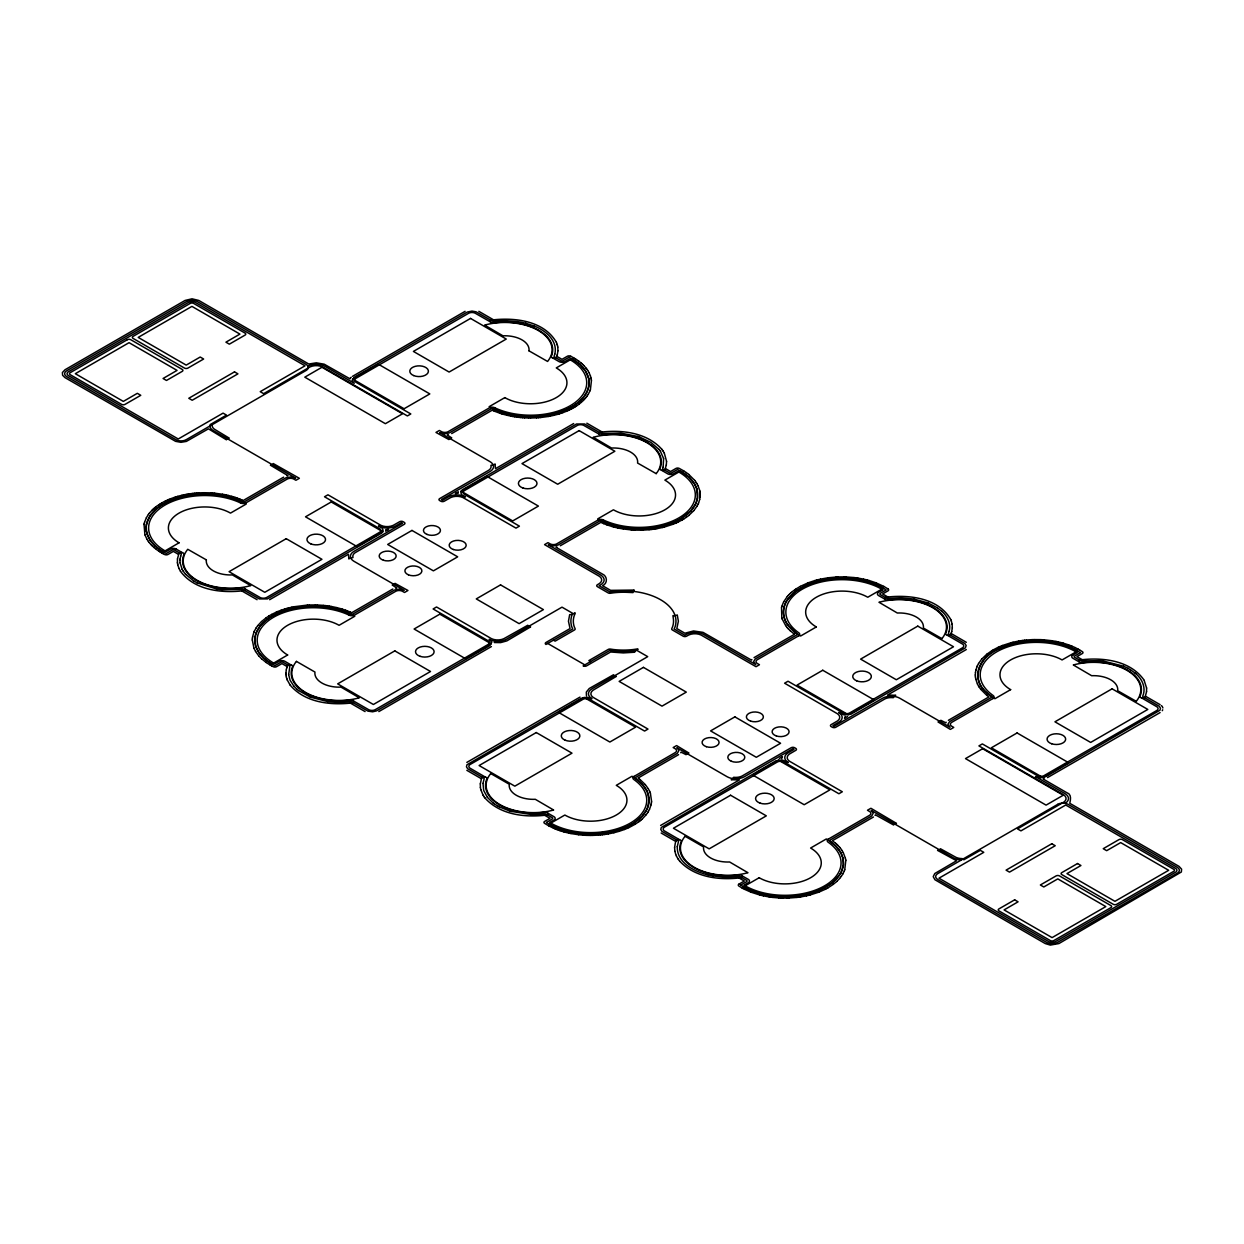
<?xml version="1.0" encoding="UTF-8"?>
<svg xmlns="http://www.w3.org/2000/svg" width="1244" height="1244" viewBox="0 0 1244 1244"><rect width="100%" height="100%" fill="white"/><g stroke="black" fill="none" stroke-linecap="round" stroke-linejoin="round"><path stroke-width="1.5" d="M285.949 673.206L286.213 670.065M674.59 847.584L674.886 851.254M179.991 560.484L180.085 562.863M146.217 526.865L146.465 531.266M252.345 640.116L252.377 639.027M651.561 801.307L650.425 793.345M700.139 496.076L700.17 494.988M975.343 674.761L975.467 672.522M557.95 350.746L557.779 347.076M674.59 847.568L675.352 842.857M952.313 627.925L952.126 624.255M179.991 560.469L180.085 559.054M480.324 783.844L480.402 787.514M557.95 350.761L557.359 354.416M677.28 846.604C676.72 862.108 693.141 870.924 706.125 874.392M952.313 627.94L951.722 631.594M146.217 526.85L146.465 524.641M252.377 638.965L252.47 637.877M651.467 802.458L651.561 801.369M700.045 497.227L700.139 496.138M482.999 783.44L483.714 790.562L487.399 797.373M677.28 846.604L678.447 841.644A1.617 0.933 0 0 0 678.011 840.773L661.979 831.412L660.782 829.499L661.31 827.431L775.961 760.815L782.056 759.944L788.323 762.572A12.129 6.997 0 0 1 788.323 752.667L794.03 749.37L792.894 748.717L744.316 776.754A12.129 6.997 0 0 1 727.165 776.754L676.86 747.706L678.96 750.303L677.374 753.335L635.808 777.36A1.617 0.933 0 0 0 635.715 778.62L642.246 784.233L647.16 791.417M177.472 558.929L177.425 562.599M480.339 783.813L481.366 779.133M1146.548 691.664L1146.579 687.994M180.085 559.038L180.66 556.208M482.999 783.425L484.118 778.946A1.617 0.933 0 0 0 483.698 778.075L467.666 768.714L466.453 766.802L466.982 764.733L581.15 698.382L586.95 697.184L591.988 698.724A12.129 6.997 0 0 1 591.988 688.818L647.72 656.645L636.975 650.441L633.678 650.923A52.543 30.338 0 0 1 613.183 650.923L609.871 650.441L583.141 665.882A2.426 1.399 0 0 0 586.562 665.882L610.617 651.996L623.306 652.913L634.689 652.229A5.256 3.032 0 0 1 637.923 649.352L638.156 649.228A2.426 1.399 0 0 0 636.384 649.088L633.212 649.555A50.118 28.939 0 0 1 613.65 649.555L610.462 649.088A2.426 1.399 0 0 0 608.16 649.461L588.847 660.611L590.558 661.59M177.472 558.898L178.856 553.72A2.628 1.524 0 0 1 182.013 552.585A2.628 1.524 0 0 1 183.972 554.404A47.894 27.648 0 0 0 241.834 587.821A2.628 1.524 0 0 1 244.99 588.956A2.628 1.524 0 0 1 243.031 590.776C221.245 593.31 194.577 590.231 180.52 571.385M1146.548 691.695L1145.164 696.889A2.628 1.524 0 0 1 1142.008 698.008A2.628 1.524 0 0 1 1140.048 696.189A47.894 27.648 0 0 0 1082.171 662.772A2.628 1.524 0 0 1 1079.03 661.652A2.628 1.524 0 0 1 1080.989 659.833C1102.93 657.267 1129.987 660.409 1143.796 679.706M144.04 524.533L144.91 534.796M252.485 637.814L252.641 636.726M651.296 803.608L651.452 802.52M697.464 498.269L696.624 488.363M700.03 497.289L699.657 499.528M975.467 672.46L975.856 670.221M666.302 465.038L666.566 461.368M666.302 465.069L665.073 469.206A2.628 1.524 0 0 1 661.917 470.325A2.628 1.524 0 0 1 659.958 468.506A47.894 27.648 0 0 0 602.08 435.089A2.628 1.524 0 0 1 598.939 433.969A2.628 1.524 0 0 1 600.899 432.15C621.953 429.631 646.678 432.554 661.668 449.084M144.055 524.47L144.273 523.382M146.465 524.641L146.683 523.553M252.641 636.664L253.931 632.185M697.464 498.284L695.754 503.711M651.078 804.759L651.296 803.671M781.527 607.538L781.823 617.817M286.322 669.521L286.711 667.981M554.808 354.042C558.058 340.732 545.385 330.313 534.267 326.068M949.172 631.221C951.24 623.742 947.306 615.967 941.661 611.146M144.288 523.335L144.568 522.247M146.683 523.537L149.933 516.042L155.002 510.102M699.641 499.59L698.584 502.934M651.063 804.821L649.524 809.269M781.543 607.476L781.823 606.388M975.871 670.174L976.929 666.831M554.808 354.058L554.124 356.173A1.617 0.933 0 0 0 554.56 357.028L560.842 360.667A1.617 0.933 0 0 0 563.128 360.667L569.037 357.261L579.269 363.963M949.172 631.237L948.488 633.336A1.617 0.933 0 0 0 948.923 634.207L964.94 643.568L966.168 645.527L965.36 647.875L850.974 714.165L844.256 714.958L838.611 712.408A12.129 6.997 0 0 1 838.611 722.313L832.889 725.61L834.04 726.278L882.618 698.226A12.129 6.997 0 0 1 899.77 698.226L950.074 727.273L947.928 724.319L949.561 721.644L991.11 697.62A1.617 0.933 0 0 0 991.204 696.36L986.601 692.675M557.359 354.447L556.877 355.986M951.722 631.625L951.24 633.149M180.66 556.208L181.204 554.56A1.617 0.933 0 0 0 180.784 553.704L174.487 550.066A1.617 0.933 0 0 0 172.201 550.066L166.323 553.456L162.015 551.092M663.13 467.184L663.612 458.632M286.711 667.95L287.24 666.426M144.584 522.185L146.372 517.753M255.891 633.554L254.771 640.147L255.891 646.74M590.418 389.605L591.444 380.493M781.838 606.326L783.627 601.909M844.754 869.727L845.78 860.599M663.13 467.184L662.71 468.35A1.617 0.933 0 0 0 663.145 469.221L669.443 472.844A1.617 0.933 0 0 0 671.729 472.844L677.622 469.454L688.896 477.09M675.523 842.312L676.083 840.788A2.628 1.524 0 0 1 679.24 839.669A2.628 1.524 0 0 1 681.199 841.488A47.894 27.648 0 0 0 739.076 874.905A2.628 1.524 0 0 1 742.233 876.025A2.628 1.524 0 0 1 740.273 877.844C719.374 880.363 695.007 877.471 679.893 861.377M255.906 633.538L259.996 626.198M556.877 356.002L556.472 357.012A2.628 1.524 0 0 1 553.316 358.148A2.628 1.524 0 0 1 551.356 356.313A47.894 27.648 0 0 0 493.495 322.911A2.628 1.524 0 0 1 490.338 321.776A2.628 1.524 0 0 1 492.297 319.957C514.876 317.344 544.048 320.688 556.41 342.364M589.998 390.74L590.402 389.667M844.334 870.847L844.723 869.789M951.225 633.18L950.836 634.191A2.628 1.524 0 0 1 947.679 635.311A2.628 1.524 0 0 1 945.72 633.491A47.894 27.648 0 0 0 887.858 600.074A2.628 1.524 0 0 1 884.702 598.955A2.628 1.524 0 0 1 886.661 597.136C909.224 594.523 938.396 597.866 950.774 619.543M287.24 666.395L287.442 665.913A2.628 1.524 0 0 1 290.598 664.778A2.628 1.524 0 0 1 292.558 666.597A47.894 27.648 0 0 0 350.435 700.014A2.628 1.524 0 0 1 353.591 701.134A2.628 1.524 0 0 1 351.632 702.969C330.251 705.488 304.78 702.487 290.116 685.055M481.568 778.588L481.77 778.106A2.628 1.524 0 0 1 484.927 776.971A2.628 1.524 0 0 1 486.886 778.791A47.894 27.648 0 0 0 544.748 812.208A2.628 1.524 0 0 1 547.904 813.327A2.628 1.524 0 0 1 545.945 815.147C524.89 817.681 500.119 814.758 485.176 798.213M253.947 632.123L254.414 631.066M589.967 390.803L588.35 394.068M698.102 504.053L698.568 502.996M647.175 808.942L649.166 800.187L647.175 791.433M844.303 870.909L843.292 873.086M976.944 666.768L977.411 665.711M1162.72 709.795L1162.254 710.682M254.445 631.003L256.233 627.769M695.738 503.727L690.84 510.895M698.071 504.115L696.951 506.261M647.16 808.942L642.246 816.126L634.627 822.486M649.492 809.331L648.373 811.477M840.975 872.697L843.354 865.109L842.981 858.469M977.426 665.649L978.561 663.503M146.403 517.706L148.378 514.503M783.658 601.847L787.281 596.545M840.384 873.754L840.96 872.713M842.686 874.174L843.276 873.132M350.357 378.238L350.155 378.58A4.603 2.659 0 0 0 350.015 378.845L324.217 364.197L316.349 362.828L308.776 364.025L198.776 300.442L192.042 298.809L185.061 300.442L65.046 369.732L62.402 372.531L62.589 375.253L64.952 377.601L175.575 441.34L180.94 442.32L186.351 441.418L208.448 428.822L226.408 439.801A5.256 3.032 0 0 1 229.254 438.152L214.435 429.211A9.703 5.598 0 0 1 212.273 426.21L212.257 425.977A2.426 1.399 0 0 0 210.112 424.655L226.501 415.107L223.065 413.132L178.25 438.992L68.156 375.47A4.852 2.799 0 0 1 68.156 371.925L188.839 302.23A4.852 2.799 0 0 1 194.997 302.23L305.029 365.814L260.214 391.673L263.65 393.664L310.083 366.887A9.703 5.598 0 0 1 322.383 366.887L407.394 415.931L410.815 413.957L355.628 382.063A4.852 2.799 0 0 1 355.628 378.518L468.895 313.13A4.852 2.799 0 0 1 475.053 313.13L490.416 321.916M588.319 394.13L586.95 396.23M696.92 506.308L693.903 510.522M680.748 752.744L680.95 752.402A4.603 2.659 0 0 0 681.09 752.138L686.066 754.673A5.256 3.032 0 0 1 688.912 753.04L676.581 745.576L673.159 747.551L675.476 748.919A4.852 2.799 0 0 1 675.476 752.464L634.098 776.38M647.704 812.565L648.342 811.539M751.874 659.538L751.656 659.88A4.603 2.659 0 0 0 751.516 660.144L703.047 632.372L693.561 630.957L684.884 633.227L676.814 628.562L678.384 621.238L677.265 614.94A5.256 3.032 0 0 1 672.942 615.64L673.299 618.346A50.118 28.939 0 0 1 672.569 626.821L671.776 628.655A2.426 1.399 0 0 0 672.413 629.993L683.158 636.182A2.426 1.399 0 0 0 686.579 636.182L688.725 635A9.703 5.598 0 0 1 701.025 635L756.025 666.706L759.462 664.731L757.129 663.379A4.852 2.799 0 0 1 757.129 659.818L798.586 635.871M875.061 815.442L875.278 815.1A4.603 2.659 0 0 0 875.403 814.836L893.581 824.99A5.256 3.032 0 0 1 896.426 823.341L870.909 808.273L867.472 810.248L869.789 811.617A4.852 2.799 0 0 1 869.789 815.162L828.426 839.062M840.369 873.77L832.531 882.587L820.574 889.724M842.654 874.237L841.286 876.336M978.593 663.441L981.609 659.242M946.186 722.235L945.969 722.577A4.603 2.659 0 0 0 945.844 722.842L940.853 720.307A5.256 3.032 0 0 1 938.023 721.955L950.354 729.404L953.775 727.429L951.458 726.061A4.852 2.799 0 0 1 951.458 722.515L992.914 698.553M256.28 627.707L257.757 625.639M787.903 599.157C782.056 606.574 782.041 617.63 787.903 625.048M647.658 812.627L646.165 814.696M148.425 514.441L149.171 513.445M586.157 397.287L586.919 396.276M787.903 599.141L795.538 591.506L804.852 585.955M841.239 876.398L839.638 878.435M149.218 513.383L151.908 510.367M350.481 378.067L351.228 377.259M257.803 625.577L261.52 621.565M259.996 626.183L264.645 621.362M585.302 398.329L586.111 397.334M646.134 814.758L642.417 818.77M584.4 399.355L585.255 398.375M693.857 510.569L688.787 515.451M787.328 596.498L788.198 595.518M981.656 659.18L986.725 654.297M839.591 878.497L836.73 881.467M583.436 400.366L584.353 399.402M690.824 510.911L680.592 518.872A58.592 33.837 0 0 1 597.711 518.888L613.432 509.807A36.371 20.992 0 0 0 664.871 509.807A36.371 20.992 0 0 0 664.871 480.106L680.577 471.041A58.592 33.837 0 0 1 680.577 518.888M788.245 595.472L789.163 594.508M151.955 510.32L152.934 509.371M583.374 400.412L581.321 402.325M789.225 594.461L790.189 593.528M152.981 509.325L154.007 508.407M155.018 510.087L156.044 509.169M261.582 621.518L266.169 617.817M790.251 593.466L791.277 592.548M641.329 819.734L642.355 818.816M836.683 881.514L833.34 884.297M154.069 508.361L155.142 507.459M156.06 509.154L157.133 508.252M264.661 621.347L269.31 617.848M581.259 402.372L579.004 404.191M791.324 592.502L792.412 591.6M640.193 820.682L641.282 819.78M155.205 507.412L156.34 506.541M157.148 508.252L159.465 506.495M688.725 515.514L686.346 517.286M792.475 591.553L794.838 589.78M639.012 821.615L640.131 820.729M986.787 654.251L991.795 650.736M156.402 506.479L158.859 504.753M578.942 404.238L576.47 405.979M638.949 821.662L635.14 824.243M833.262 884.36L828.069 887.765M159.496 506.495L162 504.831M266.232 617.77L268.797 616.091M686.284 517.333L683.718 519.028M794.9 589.734L796.129 588.894M158.937 504.706L160.196 503.898M575.132 406.835L576.407 406.026M269.326 617.833L274.722 614.723M796.191 588.847L800.281 586.406M634.611 822.502L632.014 824.103M660.611 825.441L739.387 779.926L731.192 779.724A5.256 3.032 0 0 0 733.369 777.453L733.851 777.298A9.703 5.598 0 0 0 741.89 776.132L791.168 747.722A2.426 1.399 0 0 1 794.605 747.722L795.74 748.375A2.426 1.399 0 0 1 795.74 750.365L789.396 754.066A9.703 5.598 0 0 0 789.396 761.173L842.328 791.775L838.891 793.75L783.673 761.888A4.852 2.799 0 0 0 777.531 761.888L664.265 827.276A4.852 2.799 0 0 0 664.265 830.836L679.488 839.7M966.308 649.539L887.547 695.054L895.742 695.272A5.256 3.032 0 0 0 893.565 697.526L893.083 697.682A9.703 5.598 0 0 0 885.044 698.848L835.75 727.258A2.426 1.399 0 0 1 832.329 727.258L831.179 726.605A2.426 1.399 0 0 1 831.179 724.614L837.539 720.914A9.703 5.598 0 0 0 837.539 713.807L784.606 683.205L788.027 681.23L843.261 713.092A4.852 2.799 0 0 0 849.403 713.092L962.669 647.704A4.852 2.799 0 0 0 962.669 644.143L947.43 635.28M873.444 817.013L832.36 840.757L835.595 843.276M1072.857 655.044L1077.211 652.54L1076.091 651.856A56.182 32.437 0 0 0 998.637 650.767A56.182 32.437 0 0 0 992.945 695.365A4.167 2.395 0 0 1 992.992 698.599M738.92 884.142L744.316 881.032L739.076 878M160.274 503.851L161.596 503.074M162.015 504.831L175.466 498.657L189.601 495.283M573.748 407.659L575.055 406.881M268.86 616.044L271.612 614.458M682.334 519.852L683.656 519.075M635.062 824.29L629.324 827.4M991.857 650.69L993.178 649.912M352.534 376.326L465.101 311.342M283.632 477.152L243.109 500.554L241.974 500.026M451.696 433.581L492.22 410.178L493.37 410.707M385.562 531.157L388.641 529.384L385.593 529.788M573.686 423.535L495.47 468.693L495.096 463.95A5.256 3.032 0 0 1 491.178 465.209L490.913 465.489A9.703 5.598 0 0 1 488.892 470.139L439.676 498.595A2.426 1.399 0 0 0 439.676 500.57L440.827 501.223A2.426 1.399 0 0 0 444.248 501.223L450.67 497.569A9.703 5.598 0 0 1 462.97 497.569L515.98 528.125L519.417 526.15L464.23 494.257A4.852 2.799 0 0 1 464.23 490.711L577.496 425.324A4.852 2.799 0 0 1 583.638 425.324L599.002 434.109M458.352 491.769L455.288 493.541L458.336 493.122M560.282 545.774L600.821 522.371L603.558 523.584M378.829 711.584L491.396 646.585M466.842 762.401L579.999 697.091M754.035 657.625L794.558 634.238L793.656 633.569M678.571 754.657L638.048 778.06L638.949 778.713M847.568 716.482L844.505 718.254L845.22 716.482M779.35 758.498L782.429 756.725L781.714 758.498M948.363 720.323L988.887 696.92L986.787 695.349M740.724 885.075L746.602 881.685A1.617 0.933 0 0 0 746.602 880.363L740.304 876.74A1.617 0.933 0 0 0 738.812 876.491L736.79 876.725M1047.526 777.578L1160.092 712.579M161.658 503.027L164.503 501.487M572.302 408.467L573.671 407.705M680.577 518.888L676.332 521.112M682.256 519.899L677.902 522.169M546.52 822.502L549.117 824.103L564.854 815.038A36.371 20.992 0 0 0 616.278 815.038A36.371 20.992 0 0 0 616.278 785.337L631.999 776.256A58.592 33.837 0 0 1 631.999 824.103L627.753 826.327M993.256 649.866L997.61 647.58M826.638 888.574L828.006 887.812M570.825 409.245L572.224 408.498M269.637 599.701L348.46 554.233L348.818 558.96A5.256 3.032 0 0 1 352.752 557.701L353.016 557.421A9.703 5.598 0 0 1 355.022 552.787L404.238 524.33A2.426 1.399 0 0 0 404.238 522.356L403.103 521.687A2.426 1.399 0 0 0 399.666 521.687L393.244 525.357A9.703 5.598 0 0 1 380.944 525.357L327.95 494.801L324.513 496.776L379.7 528.653A4.852 2.799 0 0 1 379.7 532.214L266.434 597.602A4.852 2.799 0 0 1 260.291 597.602L244.928 588.801M271.69 614.412L276.184 612.219M392.824 589.018L351.71 612.732L350.559 612.219M800.359 586.359L808.087 582.83M825.161 889.351L826.56 888.62M164.581 501.456L166.027 500.741M569.301 409.991L570.747 409.276M274.737 614.707L284.052 610.851M999.181 648.653C981.049 654.22 969.107 679.286 986.601 692.659M825.083 889.382L818.832 892.166M166.105 500.71L167.582 500.026M567.746 410.707L569.223 410.022M674.823 521.796L676.316 521.112M676.332 522.9L677.824 522.216M804.884 585.94L806.361 585.271M997.688 647.549L999.165 646.864M999.196 648.637L1010.439 644.454M627.738 826.343L621.518 828.908M627.753 828.115L629.231 827.447M167.676 499.995L169.184 499.342M566.144 411.391L567.668 410.738M276.261 612.172L277.785 611.535M674.808 521.811L665.073 525.295M676.254 522.931L673.097 524.237M806.376 585.255L809.471 583.98M999.259 646.833L1002.415 645.512M627.676 828.162L624.519 829.468M820.558 889.724L817.448 890.999M169.277 499.295L170.832 498.673M566.051 411.422L562.817 412.666M277.863 611.488L281.097 610.244M170.926 498.642L174.222 497.46M673.004 524.268L664.374 527.036M808.18 582.783L815.007 580.513M809.502 583.965L825.021 579.735M1002.509 645.481L1011.123 642.713M624.426 829.499L619.372 831.241M817.432 891.015L801.913 895.26M818.754 892.197L810.124 894.965M561.106 413.272L562.739 412.697M281.191 610.213L284.549 609.093M621.502 828.924L611.224 831.847M174.315 497.429L175.964 496.9M559.365 413.832L561.013 413.303M284.083 610.851L296.352 607.772L309.523 606.388M176.057 496.869L177.736 496.372M557.592 414.361L559.271 413.863M284.643 609.062L286.338 608.565M619.279 831.272L613.961 832.718M177.83 496.34L181.375 495.423M557.499 414.376L553.953 415.309M286.431 608.534L288.142 608.067M665.058 525.31L646.802 528.498M815.1 580.481L816.81 580.015M1010.455 644.454L1021.184 642.122M288.235 608.052L291.827 607.181M662.554 527.503L664.28 527.067M816.904 579.999L820.496 579.144M1011.232 642.697L1012.958 642.262M810.031 894.98L806.439 895.851M181.469 495.392L183.226 494.988M553.86 415.325L550.221 416.118M662.446 527.518L656.91 528.669M1013.067 642.231L1018.603 641.095M613.867 832.749L608.332 833.884M448.384 434.825L447.793 434.949A4.603 2.659 0 0 1 447.327 435.027L451.727 437.904A5.256 3.032 0 0 0 448.882 439.552L435.96 432.43L439.396 430.455L441.744 431.792A4.852 2.799 0 0 0 447.902 431.792L489.312 407.908A4.09 2.364 0 0 1 494.723 407.705M549.397 414.796C566.331 411.484 588.847 401.812 589.127 381.675M183.334 494.972L185.107 494.599M286.944 475.892L287.551 475.768A4.603 2.659 0 0 1 288.002 475.69L270.414 465.209A5.256 3.032 0 0 0 273.26 463.561L299.369 478.302L295.932 480.277L293.584 478.94A4.852 2.799 0 0 0 287.442 478.94L246.017 502.825A4.09 2.364 0 0 1 240.621 503.011M556.985 547.018L556.379 547.142A4.603 2.659 0 0 1 555.913 547.22L602.283 573.982C607.507 576.019 607.849 583.467 602.562 585.691L610.617 590.356L634.269 590.076A5.256 3.032 0 0 0 633.025 592.595L628.344 592.377A50.118 28.939 0 0 0 613.65 592.797L610.462 593.264A2.426 1.399 0 0 1 608.16 592.89L597.431 586.686A2.426 1.399 0 0 1 597.431 584.711L599.484 583.483A9.703 5.598 0 0 0 599.484 576.376L544.561 544.623L547.982 542.648L550.346 543.986A4.852 2.799 0 0 0 556.488 543.986L597.897 520.101A4.09 2.364 0 0 1 603.309 519.899M291.92 607.165L293.708 606.792M395.53 588.085L396.136 587.961A4.603 2.659 0 0 1 396.603 587.883M820.589 579.113L828.131 577.791M611.193 831.847L586.748 833.946M1044.214 778.822L1043.623 778.946A4.603 2.659 0 0 1 1043.156 779.024L1066.652 792.599C1072.452 794.232 1070.089 801.198 1069.793 803.313L1179.048 866.399L1181.598 869.152L1181.349 871.997L1058.939 943.558L1050.309 945.098L1045.224 943.558L934.928 879.741L933.218 876.647L934.788 873.521L956.589 860.755L937.587 850.398A5.256 3.032 0 0 0 940.433 848.75L955.905 857.303A9.703 5.598 0 0 0 961.114 858.547L961.519 858.562A2.426 1.399 0 0 1 963.805 859.806L980.35 850.336L983.786 852.327L938.971 878.186L1049.003 941.77A4.852 2.799 0 0 0 1055.161 941.77L1175.844 872.075A4.852 2.799 0 0 0 1175.844 868.53L1065.75 805.008L1020.935 830.868L1017.499 828.893L1063.869 802.085A9.703 5.598 0 0 0 1063.869 794.978L978.919 745.902L982.356 743.928L1037.574 775.789A4.852 2.799 0 0 0 1043.732 775.789L1156.982 710.386A4.852 2.799 0 0 0 1156.982 706.841L1141.759 697.977M806.33 895.867L800.732 896.908M549.381 414.812L530.566 416.6M548.324 416.476L550.112 416.134M185.216 494.583L187.02 494.257M293.802 606.777L307.33 605.082M548.215 416.491L540.549 417.533M187.113 494.241L188.933 493.93M654.997 528.98L656.816 528.684M825.036 579.72L834.382 578.553M1018.696 641.064L1020.515 640.769M606.403 834.211L608.223 833.915M801.882 895.26L798.213 895.82M189.041 493.915L192.82 493.401M189.632 495.283L204.762 494.132M653.053 529.26L654.888 528.995M1020.624 640.753L1022.459 640.489M1021.215 642.122L1040.186 641.033M604.475 834.491L606.31 834.226M798.803 897.188L800.638 896.924M651.11 529.509L652.944 529.275M828.24 577.776L836.015 577.045M1022.552 640.473L1024.403 640.24M602.516 834.74L604.366 834.506M798.181 895.836L790.64 896.551M796.844 897.437L798.695 897.204M494.972 321.17L493.759 321.31A1.617 0.933 0 0 1 492.266 321.061L476.048 311.809L472.005 311.093L467.386 312.026L354.229 377.336L352.114 380.322L354.245 383.276L324.808 366.265A12.129 6.997 0 0 0 308.543 365.814L307.797 365.814M494.988 321.17L499.062 320.796M192.929 493.401L194.779 493.199M649.135 529.711L651.001 529.524M1024.512 640.24L1026.378 640.038M600.557 834.942L602.423 834.74M796.735 897.437L788.929 898.028M1085.281 660.875L1082.451 661.186A1.617 0.933 0 0 1 1080.943 660.937L1074.66 657.314A1.617 0.933 0 0 1 1074.66 655.992L1080.523 652.602L1065.673 645.496M736.775 876.725L729.388 877.176M1085.297 660.875L1099.292 660.673M538.574 417.689L540.44 417.533M194.888 493.184L196.754 493.028M649.041 529.726L643.195 530.115M1026.471 640.022L1032.318 639.634M598.582 835.113L600.448 834.957M536.584 417.828L538.465 417.704M196.863 493.028L198.745 492.904M646.787 528.498L635.326 528.716M834.413 578.553L836.279 578.429M598.473 835.113L592.611 835.393M499.062 320.796L502.343 320.641M537.548 814.4L544.483 813.794A1.617 0.933 0 0 1 545.976 814.043L552.274 817.681A1.617 0.933 0 0 1 552.274 818.987L546.505 822.486M536.491 417.828L530.613 418M198.853 492.888L202.725 492.748M836.108 577.029L838.005 576.952M836.31 578.429L849.683 578.553M307.439 605.082L309.321 604.988M790.624 896.551L779.164 896.551M342.395 702.254L350.17 701.6A1.617 0.933 0 0 1 351.663 701.849L367.944 711.133L372.625 711.801L376.543 710.884L489.701 645.589L491.784 642.231L489.125 639.323A12.129 6.997 0 0 0 506.261 639.323L561.993 607.15L572.722 613.354L571.898 615.251A52.543 30.338 0 0 0 571.898 627.1L572.722 628.997L545.992 644.439A2.426 1.399 0 0 1 545.992 642.464L570.047 628.562L568.461 621.238L569.659 614.676A5.256 3.032 0 0 0 574.635 612.81L574.852 612.67A2.426 1.399 0 0 1 575.086 613.696L574.277 615.531A50.118 28.939 0 0 0 574.277 626.821L575.086 628.655A2.426 1.399 0 0 1 574.448 629.993L555.135 641.142L553.409 640.147M537.532 814.4L534.251 814.493M342.38 702.254L339.099 702.316M641.189 530.177L643.086 530.115M838.098 576.936L843.992 576.889M309.429 604.988L315.307 604.942M309.554 606.388L320.999 606.606M1032.427 639.634L1034.308 639.587M786.939 898.09L788.82 898.044M502.358 320.641L505.655 320.61M729.373 877.176L726.092 877.176M202.834 492.748L204.731 492.733M641.095 530.177L635.202 530.115M1034.417 639.587L1040.295 639.634M590.62 835.424L592.502 835.393M786.83 898.09L782.942 898.09M534.236 814.493L530.939 814.462M339.083 702.316L335.787 702.254M530.535 416.6L515.405 415.449M528.607 417.984L530.504 418M204.825 492.733L210.702 492.888M204.793 494.132L219.939 495.283M590.511 835.424L586.624 835.346M505.67 320.61L517.908 321.605M726.076 877.176L722.795 877.051M528.498 417.984L524.626 417.828M844.085 576.889L845.982 576.936M315.416 604.942L317.313 604.988M961.41 859.962L960.881 859.946A12.129 6.997 0 0 1 953.495 857.925L871.173 810.404L873.288 813.001L871.686 816.033L830.137 840.058A1.617 0.933 0 0 0 830.043 841.317L835.626 845.951L840.369 852M780.952 898.044L782.834 898.09M530.924 814.462L510.335 811.275M335.787 702.254L327.623 701.554M635.295 528.716L622.155 527.332L609.855 524.268M633.212 530.022L635.109 530.115M846.091 576.952L853.897 577.543M317.422 604.988L323.253 605.377M1040.404 639.634L1042.285 639.727M1040.217 641.033L1051.522 642.122M586.717 833.946L579.144 833.371M584.633 835.253L586.515 835.346M778.962 897.95L780.843 898.028M722.78 877.051L713.076 875.947M522.635 417.704L524.517 417.828M210.811 492.904L212.693 493.028M631.237 529.897L633.118 530.022M1042.394 639.743L1044.276 639.867M582.659 835.113L584.524 835.253M779.133 896.551L771.591 895.836M778.853 897.935L773.037 897.437M1099.292 660.673L1103.366 661.046M520.661 417.533L522.542 417.689M212.802 493.028L214.668 493.184M631.128 529.882L623.399 528.995M849.699 578.553L855.328 579.144M1044.385 639.867L1052.113 640.753M321.03 606.606L339.27 609.809M582.55 835.113L578.709 834.74M222.272 589.734L241.569 589.407A1.617 0.933 0 0 1 243.062 589.656L259.358 598.939L267.429 598.908L381.084 533.412C385.251 531.561 382.141 526.399 378.518 525.979A12.129 6.997 0 0 0 395.67 525.979L401.392 522.682L402.527 523.335L353.949 551.387A12.129 6.997 0 0 0 353.949 561.277L404.253 590.325L399.137 589.096L394.519 590.029L352.907 614.023A1.617 0.933 0 0 1 350.715 614.085L350.715 614.085M222.256 589.734L216.627 589.003M518.701 417.331L520.567 417.533M214.777 493.199L222.443 494.241M323.362 605.393L325.228 605.595M1103.381 661.046L1123.612 666.209M516.742 417.082L518.592 417.315M854.006 577.558L855.841 577.776M325.322 605.595L327.172 605.828M579.113 833.371L561.277 829.484M578.615 834.74L570.996 833.558M771.078 897.204L772.928 897.437M327.607 701.554L310.347 697.138M514.814 416.802L516.649 417.067M855.95 577.791L857.785 578.056M855.359 579.16L859.044 579.72M327.281 605.844L329.116 606.108M494.241 642.526L500.648 642.604L506.821 640.909L530.613 626.914A5.256 3.032 0 0 1 527.767 625.265L503.836 638.701A9.703 5.598 0 0 1 491.536 638.701L436.535 606.979L433.114 608.969L488.286 640.847A4.852 2.799 0 0 1 488.286 644.392L375.035 709.795A4.852 2.799 0 0 1 368.877 709.795L353.514 700.994M771.575 895.82L767.89 895.26M769.15 896.924L770.985 897.188M517.924 321.605L525.683 323.207M515.374 415.449L502.949 412.604L493.215 408.841A1.617 0.933 0 0 0 491.022 408.887L449.473 432.85L444.777 433.829L439.692 432.601L489.981 461.633A12.129 6.997 0 0 1 489.981 471.538L441.402 499.575L442.537 500.243L448.26 496.947A12.129 6.997 0 0 1 465.396 496.947C461.819 496.527 458.647 491.364 462.846 489.514L576.485 424.002L584.571 423.971L600.852 433.254A1.617 0.933 0 0 0 602.36 433.503L620.834 433.114L637.954 436.473M512.886 416.491L514.705 416.787M623.306 528.98L619.574 528.327M857.894 578.071L863.491 579.113M219.955 495.283L232.395 498.113L242.113 501.892A1.617 0.933 0 0 0 244.306 501.83L285.933 477.836L291.189 476.918L295.668 478.147L213.346 430.611A12.129 6.997 0 0 1 209.863 426.35L209.832 426.054M1052.206 640.769L1055.923 641.422M1051.538 642.122L1062.267 644.454M329.209 606.123L331.028 606.419M769.041 896.908L763.443 895.867M913.858 599.033L900.858 597.804L888.123 598.488A1.617 0.933 0 0 1 886.63 598.24L880.332 594.616A1.617 0.933 0 0 1 880.332 593.295L886.21 589.905L879.228 585.955M216.627 589.003L197.19 582.892M913.874 599.048L927.262 602.702M713.061 875.947L708.411 874.983M510.989 416.134L512.792 416.476M859.06 579.735L866.213 581.275M222.536 494.257L224.34 494.583M331.137 606.45L336.673 607.585M767.859 895.26L752.34 891.015M510.895 416.118L507.257 415.325M617.693 527.938L619.481 528.311M1056.032 641.438L1057.804 641.811M224.449 494.599L226.221 494.972M1065.719 803.406L1065.735 802.971A12.129 6.997 0 0 0 1064.942 793.579L1035.49 776.583L1040.606 777.827L1045.784 776.598L1159.952 710.246L1160.481 708.225L1159.315 706.312L1143.236 696.904A1.617 0.933 0 0 1 1142.801 696.034C1146.082 688.321 1142.474 679.473 1136.425 674.248M569.114 833.169L570.903 833.542M552.911 358.07L559.225 361.693A4.09 2.364 0 0 0 564.838 361.646L569.114 359.189L570.281 359.843A56.182 32.437 0 0 1 572.178 404.549A56.182 32.437 0 0 1 494.91 407.845M661.668 470.294L667.81 473.886A4.09 2.364 0 0 0 673.439 473.84L677.7 471.383L678.866 472.02A56.182 32.437 0 0 1 680.763 516.742A56.182 32.437 0 0 1 603.511 520.023M863.585 579.144L867.177 579.999M617.599 527.923L614.007 527.067M1057.913 641.826L1061.505 642.697M226.33 494.988L228.087 495.392M182.262 552.631L176.119 549.024M290.847 664.825L284.798 661.264A4.09 2.364 0 0 0 279.076 661.264L274.815 663.736L273.649 663.083A56.182 32.437 0 0 1 271.752 618.361A56.182 32.437 0 0 1 349.004 615.08M485.176 777.002L469.937 768.139A4.852 2.799 0 0 1 469.937 764.593L583.203 699.19A4.852 2.799 0 0 1 589.361 699.19L644.579 731.052L648 729.077L593.077 697.324A9.703 5.598 0 0 1 593.077 690.218L616.34 676.409A5.256 3.032 0 0 1 613.51 674.761L589.252 688.492L586.328 692.068L586.453 695.769M569.021 833.153L565.429 832.283M763.349 895.851L759.757 894.98M708.396 874.983L706.141 874.392M507.148 415.309L503.618 414.376M228.181 495.423L231.726 496.34M336.766 607.616L342.084 609.062M525.683 323.207L534.251 326.068M867.27 580.015L868.981 580.481M866.244 581.29L874.594 583.965M1061.599 642.713L1063.309 643.179M612.203 526.57L613.914 527.036M563.625 831.801L565.336 832.267M759.649 894.965L751.034 892.197M501.83 413.863L503.509 414.361M869.074 580.513L875.9 582.783M1063.402 643.21L1068.549 644.858M1062.298 644.454L1065.657 645.496M612.11 526.539L606.963 524.89M231.819 496.372L233.499 496.869M339.301 609.809L350.528 613.992M561.853 831.272L563.532 831.769M510.32 811.275L499.497 806.952M500.088 413.303L501.736 413.832M233.592 496.9L235.24 497.429M342.178 609.093L345.552 610.213M560.095 830.712L561.759 831.241M637.97 436.473L639.385 436.939M499.995 413.272L495.05 411.422M609.84 524.253L603.48 521.811M235.334 497.46L236.951 498.02M559.629 828.924L561.262 829.484M558.385 830.121L560.002 830.681M639.4 436.955L650.861 442.366L659.087 449.488M1068.627 644.89L1071.861 646.134M606.87 524.859L603.651 523.615M237.044 498.051L238.63 498.642M345.645 610.244L347.231 610.835M559.613 828.908L551.932 825.627M556.706 829.499L558.292 830.09M927.262 602.702L928.615 603.247M875.994 582.83L883.722 586.359M874.61 583.98L879.213 585.94M238.724 498.673L240.279 499.295M347.325 610.866L350.481 612.172M752.325 890.999L749.23 889.724M750.941 892.166L744.689 889.382M555.057 828.846L556.612 829.468M310.331 697.122L298.513 690.529M928.63 603.247L937.167 607.71M1071.955 646.18L1075.034 647.549M493.448 410.738L494.972 411.391M240.372 499.342L241.88 499.995M553.456 828.162L554.979 828.799M1123.612 666.224L1128.044 668.355M603.464 521.796L601.801 521.034A1.617 0.933 0 0 0 599.608 521.081L558.058 545.043L552.74 545.992L548.293 544.794L600.572 574.977A12.129 6.997 0 0 1 600.572 584.882L599.141 585.706L609.871 591.895L613.183 591.429A52.543 30.338 0 0 1 674.963 627.1L674.124 628.997L684.869 635.202L686.299 634.378A12.129 6.997 0 0 1 703.451 634.378L755.761 664.576L753.615 661.621L755.232 658.947L796.798 634.922A1.617 0.933 0 0 0 796.891 633.663L796.751 633.569M749.199 889.724L740.818 885.184M553.378 828.115L548.884 825.923M570.747 356.266L570.545 356.157A2.426 1.399 0 0 0 567.404 356.219L561.993 359.345L556.752 356.313M164.706 554.529L164.83 554.575A2.426 1.399 0 0 0 167.924 554.513L173.351 551.387L178.576 554.404M1075.111 647.58L1078.035 649.057M197.19 582.876L193.629 580.901M570.825 356.297L573.671 357.837M586.841 423.209L602.08 431.995M257.088 599.701L241.834 590.931M163.104 553.689L164.503 554.42M743.212 888.62L744.612 889.351M271.69 665.882L273.416 666.768A2.426 1.399 0 0 0 276.526 666.706L281.937 663.581L287.177 666.597M551.916 825.612L549.133 824.119A58.592 33.837 0 0 0 631.999 824.103M499.482 806.952L498.284 806.299M1128.059 668.355L1130.376 669.707M1078.113 649.104L1079.481 649.866M883.8 586.406L887.889 588.847M161.658 552.896L163.026 553.658M741.782 887.812L743.134 888.574M270.259 665.089L271.612 665.835M548.806 825.876L544.468 823.264A2.426 1.399 0 0 1 544.577 821.46L549.988 818.334L544.748 815.318M498.269 806.299L497.118 805.63M478.847 311.342L493.495 319.801M1082.171 659.662L1076.946 656.645L1082.327 653.535A2.426 1.399 0 0 0 1082.482 651.732L1079.559 649.912M1145.429 696.189L1160.092 704.648M1079.154 661.886L1072.934 658.294A4.09 2.364 0 0 1 1072.826 655.028M529.011 350.855L547.578 361.444A47.288 27.306 0 0 0 538.263 330.469A47.288 27.306 0 0 0 484.616 325.088L502.949 335.818A24.196 13.964 0 0 1 528.98 350.855M665.338 468.506L670.578 471.538L675.99 468.413A2.426 1.399 0 0 1 679.1 468.335L683.656 470.854M887.858 596.98L882.618 593.948L887.998 590.838A2.426 1.399 0 0 0 888.154 589.034L887.952 588.894M951.116 633.491L966.308 642.308M547.702 643.443L584.851 664.902M396.603 587.883L392.202 585.007A5.256 3.032 0 0 0 395.048 583.374L407.954 590.48L404.533 592.471L402.17 591.133A4.852 2.799 0 0 0 396.027 591.133L354.618 615.018A4.09 2.364 0 0 1 349.206 615.205M206.317 559.862L187.751 549.288A47.288 27.306 0 0 0 197.065 580.264A47.288 27.306 0 0 0 250.713 585.629L232.379 574.915A24.196 13.964 0 0 1 206.348 559.862M742.155 875.885L748.313 879.384A4.09 2.364 0 0 1 748.422 882.649L744.036 885.137L745.172 885.821A56.182 32.437 0 0 0 822.611 886.91A56.182 32.437 0 0 0 828.317 842.312A4.167 2.395 0 0 1 828.255 839.078M661.17 833.029L675.819 841.488M350.435 703.124L365.083 711.584M466.842 770.331L481.49 778.791M573.748 357.883L575.055 358.661M741.704 887.765L738.874 886.023A2.426 1.399 0 0 1 738.905 884.157M160.274 552.072L161.596 552.849M270.181 665.042L266.232 662.523M497.102 805.614L494.366 803.842M1130.392 669.707L1135.057 673.051M193.629 580.886L185.558 574.277M575.132 358.707L576.407 359.516M683.718 470.901L686.284 472.58M162 551.076L159.496 549.428M158.937 551.216L160.196 552.025M269.326 662.461L274.893 665.664L280.786 662.259A1.617 0.933 0 0 1 283.072 662.259L289.37 665.882A1.617 0.933 0 0 1 289.805 666.753L288.639 674.575M937.183 607.725L941.646 611.146M576.47 359.563L578.942 361.304M158.859 551.17L156.402 549.428M269.31 662.446L264.661 658.947M494.35 803.842L492.842 802.707M686.346 472.627L688.725 474.415M796.735 633.554L787.903 625.048M159.465 549.413L157.148 547.671M266.169 662.477L261.582 658.776M579.004 361.351L581.259 363.17M793.594 633.523L790.251 630.739M639.012 778.76L640.131 779.646M156.34 549.381L154.069 547.562M492.826 802.707L487.399 797.373M298.513 690.513L297.083 689.347M986.725 695.287L980.801 689.363M688.787 474.462L694.712 480.386M640.193 779.693L645.278 784.575M157.133 547.655L155.018 545.836M1135.057 673.051L1136.41 674.232M297.083 689.347L293.786 686.05M581.321 363.217L582.347 364.134M579.284 363.979L585.395 370.852L588.645 378.347M835.657 843.339L836.683 844.256M154.007 547.5L151.955 545.603M264.645 658.931L259.234 653.1L255.906 646.756M1161.398 705.581L1162.145 706.39M582.41 364.197L583.374 365.13M688.912 477.105L694.634 484.072M790.189 630.677L788.245 628.733M836.73 844.303L837.71 845.236M155.002 545.821L149.933 539.88M261.52 658.729L258.659 655.759M583.436 365.176L584.353 366.14M837.756 845.298L839.591 847.273M150.99 544.592L151.908 545.541M584.4 366.187L586.111 368.208M787.328 627.707L788.198 628.687M150.928 544.545L149.218 542.524M185.558 574.277L182.93 570.778M293.786 686.035L290.085 680.235L288.639 674.575M787.281 627.66L785.679 625.608M839.638 847.319L840.446 848.315M645.325 784.637L648.342 788.836M679.862 861.361L678.415 859.449M258.612 655.697L255.595 651.498M659.102 449.504L660.409 451.245M661.684 449.115L662.399 450.048M485.16 798.181L484.429 797.249M980.754 689.316L979.277 687.232M694.758 480.448L696.236 482.517M586.157 368.255L586.919 369.266M840.493 848.361L841.986 850.445M148.425 541.467L149.171 542.477M662.414 450.079L663.083 451.028M484.414 797.217L483.761 796.269M290.101 685.024L287.302 680.033M884.764 599.095L878.622 595.596A4.09 2.364 0 0 1 878.497 592.331L882.882 589.843L881.763 589.174A56.182 32.437 0 0 0 804.324 588.07A56.182 32.437 0 0 0 798.617 632.683A4.167 2.395 0 0 1 798.664 635.902M785.648 625.561L782.196 618.999M586.95 369.312L587.65 370.323M547.842 813.187L553.984 816.686A4.09 2.364 0 0 1 554.109 819.951L549.724 822.455L550.843 823.124A56.182 32.437 0 0 0 628.298 824.212A56.182 32.437 0 0 0 633.989 779.615A4.167 2.395 0 0 1 633.942 776.38M148.378 541.404L147.01 539.305M678.4 859.433L677.762 858.469M660.409 451.245L663.612 458.632M663.099 451.059L664.265 453.034M483.745 796.238L483.138 795.274M978.593 686.144L979.23 687.17M696.282 482.579L696.92 483.605M587.681 370.385L588.941 372.516M842.017 850.492L843.276 852.622M149.933 539.865L146.963 533.474M677.747 858.438L676.394 855.95M180.504 571.369L178.918 568.352M182.93 570.778L182.153 569.425M483.123 795.243L480.79 789.629M978.561 686.097L977.426 683.951M696.951 483.667L698.071 485.813M694.634 484.087L696.624 488.348M840.384 852.016L840.96 853.057M648.373 788.883L649.492 791.044M255.564 651.452L253.947 648.186M146.979 539.258L144.942 534.858M1144.107 680.235L1146.579 687.979M664.28 453.049L666.566 461.353M182.153 569.41L180.085 562.863M843.292 852.684L845.376 858.251M840.975 853.073L842.981 858.453M588.972 372.578L590.402 375.859M676.378 855.919L675.943 854.923M1162.565 707.074L1162.876 707.976M977.411 683.889L975.871 679.426M698.102 485.875L699.641 490.338M649.524 791.091L649.99 792.148M950.774 619.574L951.365 621.098M556.426 342.395L557.172 344.433M178.918 568.337L177.752 564.729M287.286 680.017L286.758 678.478M650.006 792.21L650.41 793.283M253.931 648.124L252.345 640.178M675.741 854.379L674.886 851.285M951.365 621.114L952.126 624.224M781.838 617.864L782.181 618.937M590.418 375.921L591.056 378.145M557.172 344.464L557.452 345.474M286.742 678.462L286.353 676.923M146.963 533.458L146.465 531.281M557.467 345.505L557.763 347.045M480.79 789.613L480.402 787.53M975.638 678.275L975.856 679.364M845.391 858.313L845.609 859.402M699.657 490.385L699.874 491.473M591.056 378.207L591.273 379.28M588.661 378.363L589.127 381.659M286.338 676.891L286.027 674.808M177.752 564.698L177.565 563.672M975.467 677.125L975.623 678.213M845.625 859.464L845.78 860.553M699.874 491.536L700.03 492.624M591.289 379.342L591.444 380.431M177.565 563.656L177.425 562.63M975.374 675.974L975.467 677.063M700.045 492.686L700.139 493.775M286.027 674.792L285.949 673.237M975.343 674.823L975.374 675.912M700.139 493.837L700.17 494.925M240.419 502.887A56.182 32.437 0 0 0 163.151 506.184A56.182 32.437 0 0 0 165.063 550.89L166.214 551.543L170.49 549.071A4.09 2.364 0 0 1 176.15 549.008M296.43 661.388L296.352 661.481A47.288 27.306 0 0 0 305.651 692.457A47.288 27.306 0 0 0 359.314 697.822L340.98 687.108A24.196 13.964 0 0 1 314.95 672.055L296.43 661.388M656.179 473.637L637.597 463.048A24.196 13.964 0 0 0 611.55 448.027L593.217 437.282A47.288 27.306 0 0 1 646.864 442.662A47.288 27.306 0 0 1 656.179 473.637M490.742 773.566L490.665 773.659A47.288 27.306 0 0 0 499.979 804.635A47.288 27.306 0 0 0 553.627 810.015L535.293 799.301A24.196 13.964 0 0 1 509.262 784.249L490.742 773.566M685.071 836.263L684.993 836.357A47.288 27.306 0 0 0 694.292 867.332A47.288 27.306 0 0 0 747.955 872.713L729.622 861.983A24.196 13.964 0 0 1 703.591 846.946L685.071 836.263M941.941 638.623L923.375 628.033A24.196 13.964 0 0 0 897.313 613.012L878.979 602.267A47.288 27.306 0 0 1 932.627 607.647A47.288 27.306 0 0 1 941.941 638.623M1136.254 701.321L1117.687 690.731A24.196 13.964 0 0 0 1091.641 675.71L1073.308 664.965A47.288 27.306 0 0 1 1126.955 670.345A47.288 27.306 0 0 1 1136.254 701.321M186.771 301.437L66.756 370.728A7.277 4.199 0 0 0 66.756 376.668L175.917 439.692A7.277 4.199 0 0 0 186.211 439.692L306.226 370.401A7.277 4.199 0 0 0 306.226 364.461L197.065 301.437A7.277 4.199 0 0 0 186.771 301.437M127.339 339.705L70.177 372.702A2.426 1.399 0 0 0 70.177 374.677L121.617 404.378A2.426 1.399 0 0 0 125.053 404.378L140.774 395.312L137.338 393.322L123.327 401.408L75.324 373.698L129.049 342.675L177.052 370.401L163.057 378.487L166.478 380.462L182.199 371.381A2.426 1.399 0 0 0 182.199 369.406L130.76 339.705A2.426 1.399 0 0 0 127.339 339.705M190.208 303.412L133.046 336.409A2.426 1.399 0 0 0 133.046 338.384L184.485 368.084A2.426 1.399 0 0 0 187.922 368.084L203.643 359.018L200.206 357.028L186.211 365.114L138.193 337.404L191.918 306.382L239.921 334.092L225.926 342.178L229.347 344.168L245.068 335.087A2.426 1.399 0 0 0 245.068 333.112L193.629 303.412A2.426 1.399 0 0 0 190.208 303.412M234.494 371.878L188.777 398.282L192.198 400.257L237.931 373.853L234.494 371.878M321.947 367.26L304.796 377.165L385.391 423.691L402.527 413.786L321.947 367.26M378.378 364.212L352.658 379.062L404.098 408.747L429.818 393.913L378.378 364.212M470.543 318.417L413.397 351.414L449.115 372.049L506.261 339.052L470.543 318.417M179.058 542.804L163.337 551.885A58.592 33.837 0 0 1 163.337 504.038A58.592 33.837 0 0 1 246.219 504.038L230.498 513.103A36.371 20.992 0 0 0 179.058 513.103A36.371 20.992 0 0 0 179.058 542.804M504.831 397.613L489.125 406.695A58.592 33.837 0 0 0 571.991 406.695A58.592 33.837 0 0 0 571.991 358.847L556.27 367.913A36.371 20.992 0 0 1 556.27 397.613A36.371 20.992 0 0 1 504.831 397.613M331.231 501.97L305.511 516.82L356.95 546.52L382.67 531.67L331.231 501.97M286.229 538.683L229.067 571.68L264.785 592.299L321.947 559.302L286.229 538.683M486.979 476.405L461.26 491.256L512.699 520.941L538.419 506.09L486.979 476.405M579.129 430.611L521.982 463.608L557.701 484.243L614.863 451.245L579.129 430.611M411.966 530.426L387.677 544.452L433.394 570.856L457.683 556.83L411.966 530.426M287.644 654.997L271.938 664.078A58.592 33.837 0 0 1 271.938 616.231A58.592 33.837 0 0 1 354.804 616.231L339.083 625.297A36.371 20.992 0 0 0 287.644 625.297A36.371 20.992 0 0 0 287.644 654.997M439.816 614.163L414.096 629.013L465.536 658.714L491.256 643.863L439.816 614.163M500.554 584.882L476.265 598.908L519.121 623.648L543.41 609.622L500.554 584.882M394.815 650.876L337.668 683.873L373.387 704.493L430.533 671.496L394.815 650.876M584.136 697.48L558.416 712.33L609.855 742.03L635.575 727.18L584.136 697.48M643.428 667.375L619.139 681.401L662.01 706.141L686.299 692.115L643.428 667.375M536.273 732.545L479.111 765.542L514.829 786.161L571.991 753.164L536.273 732.545M816.328 626.945L800.607 636.026A58.592 33.837 0 0 1 800.607 588.179A58.592 33.837 0 0 1 883.473 588.179L867.768 597.244A36.371 20.992 0 0 0 816.328 597.244A36.371 20.992 0 0 0 816.328 626.945M734.877 716.871L710.588 730.897L756.305 757.285L780.594 743.259L734.877 716.871M822.75 670.252L797.031 685.102L848.47 714.802L874.19 699.952L822.75 670.252M917.777 626.121L860.615 659.118L896.333 679.753L953.495 646.756L917.777 626.121M778.464 760.177L752.744 775.028L804.184 804.728L829.904 789.878L778.464 760.177M730.586 795.243L673.439 828.24L709.158 848.859L766.32 815.862L730.586 795.243M1010.641 689.642L994.92 698.724A58.592 33.837 0 0 1 994.92 650.876A58.592 33.837 0 0 1 1077.802 650.876L1062.081 659.942A36.371 20.992 0 0 0 1010.641 659.942A36.371 20.992 0 0 0 1010.641 689.642M759.167 877.735L743.446 886.801A58.592 33.837 0 0 0 826.327 886.801A58.592 33.837 0 0 0 826.327 838.954L810.606 848.035A36.371 20.992 0 0 1 810.606 877.735A36.371 20.992 0 0 1 759.167 877.735M982.636 748.717L965.499 758.607L1046.08 805.132L1063.231 795.243L982.636 748.717M1017.079 732.949L991.359 747.799L1042.799 777.5L1068.518 762.65L1017.079 732.949M1112.089 688.818L1054.943 721.815L1090.661 742.435L1147.808 709.438L1112.089 688.818M1057.789 804.308L937.774 873.599A7.277 4.199 0 0 0 937.774 879.539L1046.935 942.563A7.277 4.199 0 0 0 1057.229 942.563L1177.244 873.272A7.277 4.199 0 0 0 1177.244 867.332L1068.083 804.308A7.277 4.199 0 0 0 1057.789 804.308M1051.802 843.743L1006.069 870.147L1009.506 872.122L1055.223 845.718L1051.802 843.743M1014.653 899.832L998.932 908.913A2.426 1.399 0 0 0 998.932 910.888L1050.371 940.588A2.426 1.399 0 0 0 1053.792 940.588L1110.954 907.591A2.426 1.399 0 0 0 1110.954 905.616L1059.515 875.916A2.426 1.399 0 0 0 1056.078 875.916L1040.357 884.982L1043.794 886.972L1057.789 878.886L1105.807 906.596L1052.082 937.618L1004.079 909.908L1018.074 901.822L1014.653 899.832M1077.522 863.538L1061.801 872.619A2.426 1.399 0 0 0 1061.801 874.594L1113.24 904.295A2.426 1.399 0 0 0 1116.661 904.295L1173.823 871.298A2.426 1.399 0 0 0 1173.823 869.323L1122.383 839.622A2.426 1.399 0 0 0 1118.947 839.622L1103.226 848.688L1106.662 850.678L1120.673 842.592L1168.676 870.302L1114.951 901.325L1066.948 873.599L1080.943 865.513L1077.522 863.538M776.365 735.966A8.49 4.898 0 0 0 789.085 731.721A8.49 4.898 0 0 0 776.365 727.476A8.49 4.898 0 0 0 776.365 735.966M731.363 761.266A8.49 4.898 0 0 0 744.752 757.767A8.49 4.898 0 0 0 732.809 752.822A8.49 4.898 0 0 0 731.363 761.266M750.645 721.116A8.49 4.898 0 0 0 763.365 716.871A8.49 4.898 0 0 0 750.645 712.625A8.49 4.898 0 0 0 750.645 721.116M706.343 746.68A8.49 4.898 0 0 0 719.079 742.435A8.49 4.898 0 0 0 706.343 738.19A8.49 4.898 0 0 0 706.343 746.68M453.438 549.521A8.49 4.898 0 0 0 466.173 545.276A8.49 4.898 0 0 0 453.438 541.031A8.49 4.898 0 0 0 453.438 549.521M408.452 574.837A8.49 4.898 0 0 0 421.84 571.338A8.49 4.898 0 0 0 409.882 566.393A8.49 4.898 0 0 0 408.452 574.837M427.019 534.422A8.49 4.898 0 0 0 440.407 530.908A8.49 4.898 0 0 0 428.465 525.963A8.49 4.898 0 0 0 427.019 534.422M383.432 560.251A8.49 4.898 0 0 0 396.152 556.006A8.49 4.898 0 0 0 383.432 551.761A8.49 4.898 0 0 0 383.432 560.251M565.149 740.196A9.299 5.365 0 0 0 579.813 736.37A9.299 5.365 0 0 0 566.72 730.959A9.299 5.365 0 0 0 565.149 740.196M760.239 803.189A9.299 5.365 0 0 0 774.172 798.539A9.299 5.365 0 0 0 760.239 793.89A9.299 5.365 0 0 0 760.239 803.189M856.634 680.81A9.299 5.365 0 0 0 871.298 676.969A9.299 5.365 0 0 0 858.204 671.558A9.299 5.365 0 0 0 856.634 680.81M1051.724 743.788A9.299 5.365 0 0 0 1065.657 739.138A9.299 5.365 0 0 0 1051.724 734.489A9.299 5.365 0 0 0 1051.724 743.788M420.177 656.35A9.299 5.365 0 0 0 434.109 651.701A9.299 5.365 0 0 0 420.177 647.051A9.299 5.365 0 0 0 420.177 656.35M310.813 543.861A9.299 5.365 0 0 0 325.477 540.036A9.299 5.365 0 0 0 312.399 534.625A9.299 5.365 0 0 0 310.813 543.861M523.055 488.052A9.299 5.365 0 0 0 536.988 483.418A9.299 5.365 0 0 0 523.055 478.769A9.299 5.365 0 0 0 523.055 488.052M413.692 375.579A9.299 5.365 0 0 0 428.356 371.754A9.299 5.365 0 0 0 415.263 366.327A9.299 5.365 0 0 0 413.692 375.579"/></g></svg>
